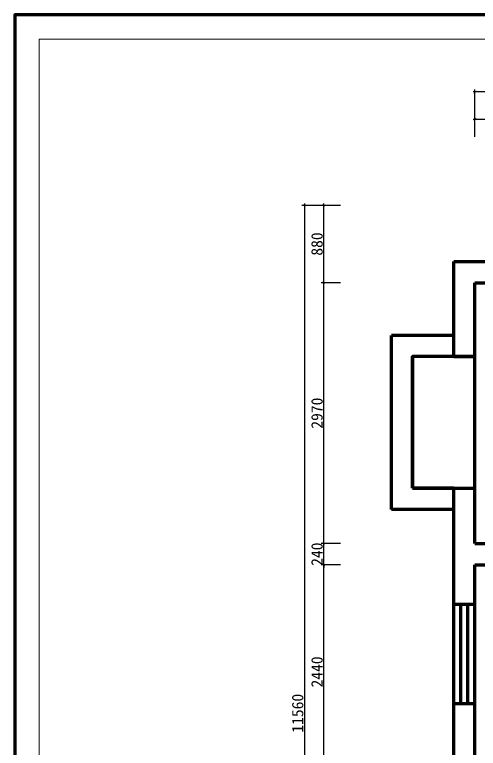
# Model space of a CAD drawing. Header units: millimetres. Extents: x 44393 to 91220, y 25301 to 41858.
# Drawn here: x 44393 to 49665, y 33509 to 41858 of the extents above; entities that cross this region are included whole.
import ezdxf

# ---------------------------------------------------------------- set-up
doc = ezdxf.new("R2010")
doc.units = ezdxf.units.MM
doc.layers.add('图框', color=165, linetype='Continuous', lineweight=0)
doc.styles.add('黑体', font='simhei.ttf')
doc.dimstyles.new('cf', dxfattribs={"dimtxt": 130, "dimasz": 30, "dimexe": 30, "dimexo": 30, "dimgap": 10, "dimtad": 1, "dimdec": 0, "dimdsep": 46, "dimtxsty": '黑体', "dimblk": 'ARCHTICK', "dimcen": 2.5, "dimdle": 20, "dimclrd": 251, "dimclre": 251, "dimclrt": 251, "dimadec": 0, "dimazin": 0, "dimtfac": 1, "dimtdec": 0, "dimtix": 1, "dimtmove": 0, "dimatfit": 3, "dimfxl": 1, "dimtzin": 0, "dimarcsym": 0})

# ---------------------------------------------------------------- blocks, each defined once
blk = doc.blocks.new('_ArchTick')
at = {"color": 0, "linetype": 'ByBlock', "const_width": 0.15}
blk.add_lwpolyline([(-0.5, -0.5), (0.5, 0.5)], dxfattribs=at)
blk = doc.blocks.new('*D159')
at = {"color": 251, "lineweight": -2, "transparency": 16777216}
for p, q in [((48097, 35598), (47877, 35598)), ((47907, 33138), (47907, 35618)), ((48097, 33158), (47877, 33158))]:
    blk.add_line(p, q, dxfattribs=at)
at = {"layer": 'DEFPOINTS', "color": 0, "transparency": 16777216}
for p in [(47907, 35598), (48127, 35598), (48127, 33158)]:
    blk.add_point(p, dxfattribs=at)
at = {"color": 251, "lineweight": -2, "transparency": 16777216, "xscale": 30, "yscale": 30, "zscale": 30}
for p, rotation in [((47907, 35598), 90), ((47907, 33158), 270)]:
    blk.add_blockref('_ArchTick', p, dxfattribs=dict(at, rotation=rotation))
at = {"color": 251, "lineweight": 90, "transparency": 16777216, "insert": (47831.3, 34378), "char_height": 130, "attachment_point": 5, "rotation": 90, "style": '黑体'}
blk.add_mtext('2440', dxfattribs=at)
blk = doc.blocks.new('*D160')
at = {"color": 251, "lineweight": -2, "transparency": 16777216}
for p, q in [((48097, 35838), (47877, 35838)), ((47907, 35838), (47907, 35868)), ((47907, 35598), (47907, 35838)), ((48097, 35598), (47877, 35598)), ((47907, 35598), (47907, 35568))]:
    blk.add_line(p, q, dxfattribs=at)
at = {"layer": 'DEFPOINTS', "color": 0, "transparency": 16777216}
for p in [(47907, 35838), (48127, 35838), (48127, 35598)]:
    blk.add_point(p, dxfattribs=at)
at = {"color": 251, "lineweight": -2, "transparency": 16777216, "xscale": 30, "yscale": 30, "zscale": 30}
for p, rotation in [((47907, 35838), 270), ((47907, 35598), 90)]:
    blk.add_blockref('_ArchTick', p, dxfattribs=dict(at, rotation=rotation))
at = {"color": 251, "lineweight": 90, "transparency": 16777216, "insert": (47831.3, 35718), "char_height": 130, "attachment_point": 5, "rotation": 90, "style": '黑体'}
blk.add_mtext('240', dxfattribs=at)
blk = doc.blocks.new('*D161')
at = {"color": 251, "lineweight": -2, "transparency": 16777216}
for p, q in [((47907, 35818), (47907, 38828)), ((48097, 38808), (47877, 38808)), ((48097, 35838), (47877, 35838))]:
    blk.add_line(p, q, dxfattribs=at)
at = {"layer": 'DEFPOINTS', "color": 0, "transparency": 16777216}
for p in [(47907, 38808), (48127, 38808), (48127, 35838)]:
    blk.add_point(p, dxfattribs=at)
at = {"color": 251, "lineweight": -2, "transparency": 16777216, "xscale": 30, "yscale": 30, "zscale": 30}
for p, rotation in [((47907, 38808), 90), ((47907, 35838), 270)]:
    blk.add_blockref('_ArchTick', p, dxfattribs=dict(at, rotation=rotation))
at = {"color": 251, "lineweight": 90, "transparency": 16777216, "insert": (47831.3, 37323), "char_height": 130, "attachment_point": 5, "rotation": 90, "style": '黑体'}
blk.add_mtext('2970', dxfattribs=at)
blk = doc.blocks.new('*D162')
at = {"color": 251, "lineweight": -2, "transparency": 16777216}
for p, q in [((48097, 39688), (47877, 39688)), ((47907, 38788), (47907, 39708)), ((48097, 38808), (47877, 38808))]:
    blk.add_line(p, q, dxfattribs=at)
at = {"layer": 'DEFPOINTS', "color": 0, "transparency": 16777216}
for p in [(47907, 39688), (48127, 39688), (48127, 38808)]:
    blk.add_point(p, dxfattribs=at)
at = {"color": 251, "lineweight": -2, "transparency": 16777216, "xscale": 30, "yscale": 30, "zscale": 30}
for p, rotation in [((47907, 39688), 90), ((47907, 38808), 270)]:
    blk.add_blockref('_ArchTick', p, dxfattribs=dict(at, rotation=rotation))
at = {"color": 251, "lineweight": 90, "transparency": 16777216, "insert": (47831.3, 39248), "char_height": 130, "attachment_point": 5, "rotation": 90, "style": '黑体'}
blk.add_mtext('880', dxfattribs=at)
blk = doc.blocks.new('*D163')
at = {"color": 251, "lineweight": -2, "transparency": 16777216}
for p, q in [((48097, 39688), (47657, 39688)), ((47687, 39708), (47687, 28108)), ((48097, 28128), (47657, 28128))]:
    blk.add_line(p, q, dxfattribs=at)
at = {"layer": 'DEFPOINTS', "color": 0, "transparency": 16777216}
for p in [(48127, 39688), (47687, 28128), (48127, 28128)]:
    blk.add_point(p, dxfattribs=at)
at = {"color": 251, "lineweight": -2, "transparency": 16777216, "xscale": 30, "yscale": 30, "zscale": 30}
for p, rotation in [((47687, 39688), 90), ((47687, 28128), 270)]:
    blk.add_blockref('_ArchTick', p, dxfattribs=dict(at, rotation=rotation))
at = {"color": 251, "lineweight": 90, "transparency": 16777216, "insert": (47611.3, 33908), "char_height": 130, "attachment_point": 5, "rotation": 90, "style": '黑体'}
blk.add_mtext('11560', dxfattribs=at)
blk = doc.blocks.new('*D164')
at = {"color": 251, "lineweight": -2, "transparency": 16777216}
for p, q in [((49607, 40668), (52897, 40668)), ((49627, 40468), (49627, 40698)), ((52877, 40468), (52877, 40698))]:
    blk.add_line(p, q, dxfattribs=at)
at = {"layer": 'DEFPOINTS', "color": 0, "transparency": 16777216}
for p in [(52877, 40668), (49627, 40438), (52877, 40438)]:
    blk.add_point(p, dxfattribs=at)
at = {"color": 251, "lineweight": -2, "transparency": 16777216, "xscale": 30, "yscale": 30, "zscale": 30, "rotation": 180}
blk.add_blockref('_ArchTick', (49627, 40668), dxfattribs=at)
at = {"color": 251, "lineweight": -2, "transparency": 16777216, "xscale": 30, "yscale": 30, "zscale": 30}
blk.add_blockref('_ArchTick', (52877, 40668), dxfattribs=at)
at = {"color": 251, "lineweight": 90, "transparency": 16777216, "insert": (51252, 40743.7), "char_height": 130, "attachment_point": 5, "style": '黑体'}
blk.add_mtext('3250', dxfattribs=at)
blk = doc.blocks.new('*D211')
at = {"color": 251, "lineweight": -2, "transparency": 16777216}
for p, q in [((49627, 40468), (49627, 41008)), ((60297, 40468), (60297, 41008)), ((60317, 40978), (49607, 40978))]:
    blk.add_line(p, q, dxfattribs=at)
at = {"layer": 'DEFPOINTS', "color": 0, "transparency": 16777216}
for p in [(49627, 40978), (49627, 40438), (60297, 40438)]:
    blk.add_point(p, dxfattribs=at)
at = {"color": 251, "lineweight": -2, "transparency": 16777216, "xscale": 30, "yscale": 30, "zscale": 30, "rotation": 180}
blk.add_blockref('_ArchTick', (49627, 40978), dxfattribs=at)
at = {"color": 251, "lineweight": -2, "transparency": 16777216, "xscale": 30, "yscale": 30, "zscale": 30}
blk.add_blockref('_ArchTick', (60297, 40978), dxfattribs=at)
at = {"color": 251, "lineweight": 90, "transparency": 16777216, "insert": (54962, 41053.7), "char_height": 130, "attachment_point": 5, "style": '黑体'}
blk.add_mtext('10670', dxfattribs=at)

msp = doc.modelspace()

# ---------------------------------------------------------------- linework, layer by layer
at = {"color": 255, "lineweight": 90}
for p, q in [((49387, 39048), (53117, 39048)), ((49387, 37968), (49387, 39048)), ((49627, 38808), (52877, 38808)), ((49627, 37968), (49627, 38808)), ((49387, 37968), (49627, 37968)), ((49387, 35148), (49387, 36468)), ((49387, 36468), (49627, 36468)), ((49627, 35838), (49627, 36468)), ((49627, 35838), (53117, 35838)), ((49627, 35598), (53117, 35598)), ((49627, 35148), (49627, 35598)), ((49387, 35148), (49627, 35148)), ((49387, 34018), (49627, 34018)), ((49387, 32318), (49387, 34018)), ((49627, 32918), (49627, 34018))]:
    msp.add_line(p, q, dxfattribs=at)
at = {"color": 4, "lineweight": 90}
for p, q in [((49387, 38208), (48677, 38208)), ((48677, 36228), (48677, 38208)), ((49387, 37968), (48917, 37968)), ((48917, 36468), (48917, 37968)), ((49387, 36468), (48917, 36468)), ((49387, 36228), (48677, 36228)), ((49387, 34018), (49387, 35148)), ((49467, 34018), (49467, 35148)), ((49547, 34018), (49547, 35148)), ((49627, 34018), (49627, 35148))]:
    msp.add_line(p, q, dxfattribs=at)
at = {"color": 8, "lineweight": 90}
msp.add_line((49627, 36468), (49627, 37968), dxfattribs=at)
at = {"color": 1, "lineweight": 90}
msp.add_lwpolyline([(44393.2, 25301.3), (67806.7, 25301.3), (67806.7, 41858), (44393.2, 41858)], close=True, dxfattribs=at)
at = {"color": 4, "lineweight": 90, "const_width": 0.05}
for points in [[(49387, 38128), (48757, 38128), (48757, 36308), (49387, 36308)], [(49387, 38048), (48837, 38048), (48837, 36388), (49387, 36388)], [(49387, 37968), (48917, 37968), (48917, 36468), (49387, 36468)]]:
    msp.add_lwpolyline(points, dxfattribs=at)
at = {"color": 255, "lineweight": 90}
msp.add_lwpolyline([(48917, 36468), (49627, 36468), (49627, 37968), (48917, 37968)], close=True, dxfattribs=at)
at = {"layer": '图框', "color": 1}
msp.add_line((44393.2, 41858), (67806.7, 41858), dxfattribs=at)
at = {"layer": '图框', "color": 142}
for p, q in [((44672.4, 41578.7), (44672.4, 25580.5)), ((67527.5, 41578.7), (44672.4, 41578.7))]:
    msp.add_line(p, q, dxfattribs=at)

# ---------------------------------------------------------------- dimensions: what is measured, and where the dimension line sits
at = {"color": 255, "lineweight": 90}
for base, p1, p2, picture, middle in [((49627, 40978), (60297, 40438), (49627, 40438), '*D211', (54962, 41053.7)), ((52877, 40668), (49627, 40438), (52877, 40438), '*D164', (51252, 40743.7))]:
    dim = msp.add_linear_dim(base=base, p1=p1, p2=p2, dimstyle='cf', dxfattribs=at)
    dim.commit()
    dim.dimension.update_dxf_attribs({"geometry": picture, "text_midpoint": middle})
for base, p1, p2, angle, picture, middle in [((47687, 28128), (48127, 39688), (48127, 28128), 90, '*D163', (47611.3, 33908)), ((47907, 39688), (48127, 38808), (48127, 39688), 270, '*D162', (47831.3, 39248)), ((47907, 38808), (48127, 35838), (48127, 38808), 270, '*D161', (47831.3, 37323)), ((47907, 35838), (48127, 35598), (48127, 35838), 270, '*D160', (47831.3, 35718)), ((47907, 35598), (48127, 33158), (48127, 35598), 270, '*D159', (47831.3, 34378))]:
    dim = msp.add_linear_dim(base=base, p1=p1, p2=p2, angle=angle, dimstyle='cf', dxfattribs=at)
    dim.commit()
    dim.dimension.update_dxf_attribs({"geometry": picture, "text_midpoint": middle})

doc.saveas('drawing.dxf')
